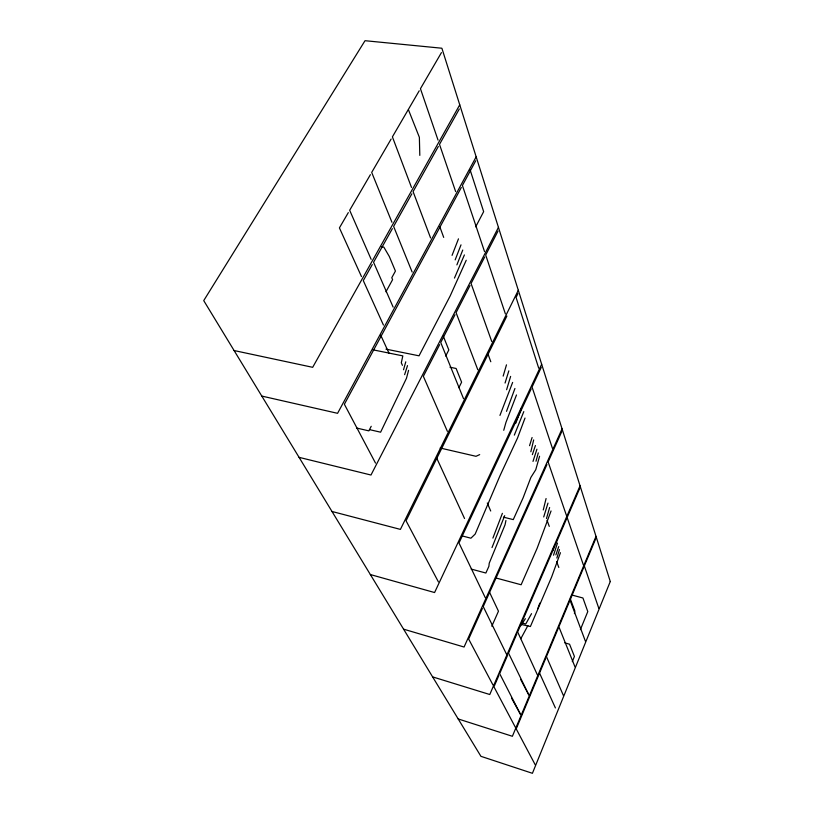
<?xml version="1.0" encoding="UTF-8"?>
<svg xmlns="http://www.w3.org/2000/svg" width="814" height="814" viewBox="0 0 814 814"><rect width="100%" height="100%" fill="white"/><g stroke="black" fill="none" stroke-linecap="round" stroke-linejoin="round"><path stroke-width="1.22" d="M574.419 613.583L574.888 611.1L570.349 598.951M505.932 520.502L505.026 524.857L489.234 563.186L488.888 566.341L485.866 573.025L471.174 569.078M530.85 451.75L533.669 439.926M543.264 509.951L546.082 498.544M408.567 370.339L406.461 378.307L380.616 432.193L369.668 429.67M535.999 461.253L538.288 452.889M503.744 430.291L505.921 422.497L516.483 394.973M539.57 456.257L535.754 469.729L530.881 477.411L523.127 497.802L513.268 519.607L503.418 517.155M403.52 369.76L405.779 361.823M546.479 518.498L549.623 507.529M503.164 376.109L506.481 364.845M506.613 389.723L510.622 376.404M543.721 516.951L547.975 503.093M556.868 558.028L559.472 549.592M505.056 383.038L508.831 370.858M529.558 445.675L532.091 437.515M552.686 550.875L554.12 546.347M404.619 374.664L407.509 365.618M532.997 461.416L536.925 449.216M553.53 555.199L557.488 543.07M532.356 454.65L535.409 445.563M555.881 554.914L558.699 546.662M560.449 552.716L551.648 576.933L530.402 626.526L520.411 624.236M537.667 608.953L539.804 603.113M506.512 411.335L514.926 388.471M551.058 510.958L537.118 548.3L521.133 584.757L495.736 577.92M525.02 418.04L517.49 438.105L499.847 476.068L475.173 534.086L470.919 538.196L462.484 536.009M515.75 423.239L521.652 407.702M492.897 538.095L502.391 513.329M499.949 415.405L512.637 382.407M452.065 255.362L458.475 238.848M455.179 259.87L461.009 244.851M456.888 264.886L462.749 250.03M492.002 547.578L504.7 515.669M514.326 435.114L523.809 411.599M572.303 661.629L574.419 656.44L569.556 644.21L564.763 642.846M580.402 629.609L587.789 611.589L582.936 597.995L572.028 595.065M596.011 536.355L512.382 736.283L458.201 718.955M545.726 658.312L516.218 728.906L535.215 764.784M558.18 628.51L546.448 656.593L563.38 695.461M569.342 601.821L558.882 626.831L574.989 666.87M583.658 567.562L570.034 600.172L585.408 641.239M595.655 538.878L584.33 565.954L598.789 608.292M454.466 278.073L464.397 254.935M498.86 675.508L493.956 686.843L515.384 727.319M507.733 654.965L499.664 673.626L520.665 714.682L511.548 698.168M516.88 633.811L508.536 653.113L528.886 695.054L520.594 679.354M566.422 519.179L517.663 631.979L537.352 674.816M579.67 488.502L567.144 517.501L583.363 564.896M580.046 485.795L489.774 694.515L432.61 676.892M491.819 626.22L498.463 611.202L489.621 592.46M466.229 260.266L450.234 295.828L419.037 355.82L385.978 349.135M562.067 428.856L464.072 647.028L403.571 629.161M482.356 608.516L468.65 639.051L493.009 685.052M546.957 464.56L483.231 606.572L506.43 654.039M561.68 431.766L548.137 461.945L566.432 515.404M541.656 364.234L434.584 592.541L370.36 574.552M531.206 388.848L458.984 542.979L485.256 597.649M541.259 367.379L532.051 387.047L552.411 448.26M518.304 290.262L400.407 529.395L331.99 511.477M506.888 316.046L406.054 520.787L438.4 581.888M517.897 293.691L516.076 297.395L538.715 368.182M458.862 387.698L461.609 382.173L456.115 368.477L450 367.236M445.696 356.084L448.819 349.939L443.345 336.274M498.443 227.371L370.981 475.03L299.064 457.346M439.662 344.597L423.351 376.312L447.385 431.359M455.036 314.682L440.73 342.511L463.522 398.667M470.034 285.49L456.074 312.647L477.787 369.739M484.696 256.98L471.062 283.496L491.737 341.483M498.026 231.044L485.693 255.036L505.372 313.848M475.681 226.852L483.648 211.65L470.085 169.8M371.215 426.302L368.823 430.86L356.512 428.011M520.818 638.705L527.889 625.6M476.17 156.817L337.576 413.319L261.793 396.072M461.324 187.485L344.373 404.253L375.508 463.085M475.742 160.765L462.403 185.48L484.513 251.536M385.948 291.788L392.602 279.64L391.778 277.727L395.431 271.072L389.285 256.441L383.832 247.11L381.359 246.703M459.747 104.823L312.678 367.318L234.096 350.539M372.283 264.55L363.298 280.616L383.435 325.051M392.379 228.622L373.555 262.271L393.142 307.112M411.884 193.763L393.62 226.414L412.128 272.018M438.349 146.449L413.085 191.616L430.575 237.922M459.32 108.974L439.499 144.393L455.647 191.585M531.532 613.664L525.742 624.002L522.11 622.975M348.311 212.607L339.418 227.889L361.467 276.567M370.39 174.674L349.674 210.266L371.143 259.33M391.127 139.052L371.703 172.415L391.941 222.273M419.22 90.792L392.399 136.864L411.497 187.413M441.442 52.615L420.441 88.685L438.034 140.12M520.645 625.793L525.396 618.691M479.69 454.609L475.997 456.308L440.171 448.015M372.924 349.817L402.828 355.891L401.292 362.779L402.442 365.323M380.687 335.124L389.133 353.49M436.548 457.743L464.54 518.508M539.499 672.995L555.402 707.936M408.455 109.798L419.373 137.322L419.81 155.393M487.291 503.001L490.71 511.009M556.634 561.579L558.821 567.47M439.784 226.699L443.701 237.393M547.039 520.288L549.267 526.383M487.8 353.51L490.801 361.752M610.276 581.532L532.417 773.3L480.932 756.328L203.724 300.61L365.018 40.7L441.88 48.23L610.276 581.532"/></g></svg>
